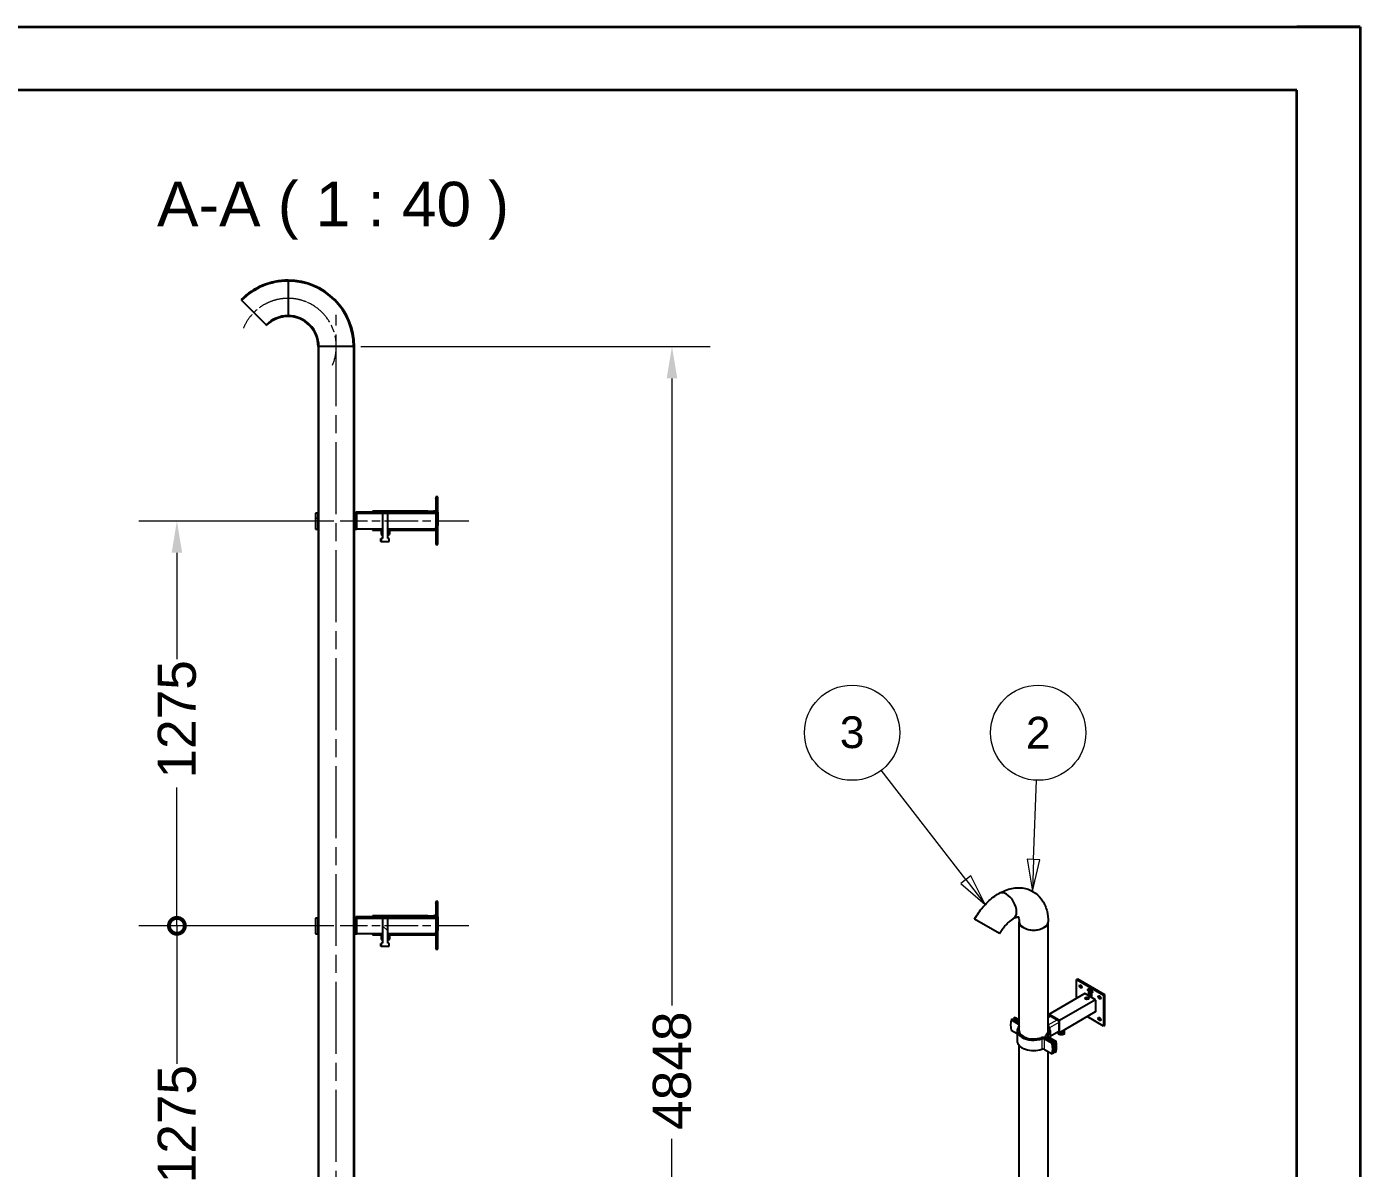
# Model space of a CAD drawing. Header units: millimetres. Extents: x 0 to 8400, y 0 to 11880.
# Drawn here: x 4200 to 8400, y 8284 to 11880 of the extents above; entities that cross this region are included whole.
import ezdxf

# ---------------------------------------------------------------- set-up
doc = ezdxf.new("R2010")
doc.units = ezdxf.units.MM
doc.header["$LTSCALE"] = 40
doc.linetypes.add('CHAIN', pattern=[0.3543, 0.2362, -0.0295, 0.0591, -0.0295])
doc.layers.get('0').update_dxf_attribs({"lineweight": 18})
for name, color, linetype, lineweight in [('Border', 7, 'Continuous', 35), ('Centerline', 7, 'Continuous', 18), ('Dimension', 7, 'Continuous', 18), ('Hatch', 7, 'Continuous', 18), ('Symbol', 7, 'Continuous', 18), ('Visible', 7, 'Continuous', 25), ('Visible Narrow', 7, 'Continuous', 18)]:
    doc.layers.add(name, color=color, linetype=linetype, lineweight=lineweight)
doc.styles.add('Label Text', font='arial.ttf')
doc.styles.add('Note Text', font='arial.ttf')
doc.styles.add('Title', font='arial.ttf')
doc.dimstyles.new('Default - Method 2b', dxfattribs={"dimscale": 40, "dimtxt": 3, "dimasz": 2.5, "dimexe": 3, "dimexo": 0.5, "dimgap": 0.7, "dimtad": 0, "dimtoh": 1, "dimdec": 1, "dimrnd": 1e-08, "dimtxsty": 'Title', "dimcen": 0.09, "dimdle": 10, "dimclrd": 256, "dimclre": 256, "dimclrt": 7, "dimadec": 0, "dimazin": 2, "dimtfac": 0.833333, "dimtdec": 1, "dimtmove": 0, "dimatfit": 3, "dimfxl": 1, "dimtolj": 1, "dimlwd": -1, "dimlwe": -1, "dimarcsym": 0})
pattern_1 = [(45, (0, 0), (-89.8026, 89.8026), [])]
pattern_2 = [(120.0002, (0, 0), (-109.985, -63.5003), [])]
pattern_3 = [(30, (0, 0), (-63.5, 109.9852), [])]
pattern_4 = [(150.0002, (0, 0), (-63.4995, -109.9855), [])]
pattern_5 = [(135.0002, (0, 0), (-89.8022, -89.8029), [])]
pattern_6 = [(60, (0, 0), (-109.9852, 63.5), [])]

# ---------------------------------------------------------------- blocks, each defined once
blk = doc.blocks.new('Borders Bigadan Border')
at = {"layer": 'Border'}
for p, q in [((0, 297), (210, 297)), ((210, 297), (205, 297)), ((210, 297), (210, 0)), ((205, 292), (20, 292)), ((205, 5), (205, 292))]:
    blk.add_line(p, q, dxfattribs=at)
blk = doc.blocks.new('*D28')
at = {"layer": 'Defpoints', "color": 0, "transparency": 16777216}
for p in [(5232.2, 10872.2), (6232.2, 10872.2), (5232.2, 6024.2)]:
    blk.add_point(p, dxfattribs=at)
at = {"layer": 'Dimension', "transparency": 16777216}
for p, q in [((5252.2, 10872.2), (6352.2, 10872.2)), ((6232.2, 10772.2), (6232.2, 8796.3)), ((6232.2, 6124.2), (6232.2, 8376.9)), ((5252.2, 6024.2), (6352.2, 6024.2))]:
    blk.add_line(p, q, dxfattribs=at)
for points in [[(6215.5, 10772.2), (6248.9, 10772.2), (6232.2, 10872.2)], [(6215.5, 6124.2), (6248.9, 6124.2), (6232.2, 6024.2)]]:
    blk.add_solid(points, dxfattribs=at)
at = {"layer": 'Dimension', "color": 7, "transparency": 16777216, "insert": (6293.5, 8404.9), "char_height": 120, "attachment_point": 7, "rotation": 90, "style": 'Title'}
blk.add_mtext('\\A1;4848', dxfattribs=at)
blk = doc.blocks.new('Balloon3')
at = {"layer": 'Symbol'}
for p, q in [((178.93, 229.84), (172.27, 238.44)), ((179.33, 230.14), (178.54, 229.53)), ((180.46, 227.86), (179.33, 230.14)), ((178.54, 229.53), (180.46, 227.86)), ((178.93, 229.84), (180.46, 227.86))]:
    blk.add_line(p, q, dxfattribs=at)
at = {"layer": 'Symbol', "flags": 128}
blk.add_lwpolyline([(178.54, 229.53), (180.46, 227.86), (179.33, 230.14), (178.54, 229.53)], dxfattribs=at)
at = {"layer": 'Symbol'}
blk.add_circle((169.99, 241.4), 3.75, dxfattribs=at)
blk.add_solid([(178.54, 229.53), (180.46, 227.86), (179.33, 230.14), (178.54, 229.53)], dxfattribs=at)
at = {"layer": 'Symbol', "insert": (169.99, 241.42), "char_height": 2.5, "attachment_point": 5, "style": 'Note Text'}
blk.add_mtext('3', dxfattribs=at)
blk = doc.blocks.new('Balloon4')
at = {"layer": 'Symbol'}
for p, q in [((184.28, 231.42), (184.5, 237.66)), ((183.78, 231.44), (184.18, 228.92)), ((184.77, 231.4), (183.78, 231.44)), ((184.28, 231.42), (184.18, 228.92)), ((184.18, 228.92), (184.77, 231.4))]:
    blk.add_line(p, q, dxfattribs=at)
at = {"layer": 'Symbol', "flags": 128}
blk.add_lwpolyline([(183.78, 231.44), (184.18, 228.92), (184.77, 231.4), (183.78, 231.44)], dxfattribs=at)
at = {"layer": 'Symbol'}
blk.add_circle((184.64, 241.4), 3.75, dxfattribs=at)
blk.add_solid([(183.78, 231.44), (184.18, 228.92), (184.77, 231.4), (183.78, 231.44)], dxfattribs=at)
at = {"layer": 'Symbol', "insert": (184.64, 241.4), "char_height": 2.5, "attachment_point": 5, "style": 'Note Text'}
blk.add_mtext('2', dxfattribs=at)
blk = doc.blocks.new('_DotSmall')
at = {"color": 0, "linetype": 'ByBlock', "const_width": 0.5}
blk.add_lwpolyline([(-0.0625, 0, 1), (0.0625, 0, 1)], format="xyb", close=True, dxfattribs=at)
blk = doc.blocks.new('*D39')
at = {"layer": 'Defpoints', "color": 0, "transparency": 16777216}
for p in [(4673.1, 9047.7), (5187.1, 9047.7), (5187.1, 7772.7)]:
    blk.add_point(p, dxfattribs=at)
at = {"layer": 'Dimension', "transparency": 16777216}
for p, q in [((5167.1, 9047.7), (4553.1, 9047.7)), ((4673.1, 9047.7), (4673.1, 8612.6)), ((4673.1, 7772.7), (4673.1, 8208.6)), ((5167.1, 7772.7), (4553.1, 7772.7))]:
    blk.add_line(p, q, dxfattribs=at)
at = {"layer": 'Dimension', "transparency": 16777216, "xscale": 100, "yscale": 100, "zscale": 100}
for p, rotation in [((4673.1, 9047.7), 90), ((4673.1, 7772.7), 270)]:
    blk.add_blockref('_DotSmall', p, dxfattribs=dict(at, rotation=rotation))
at = {"layer": 'Dimension', "color": 7, "transparency": 16777216, "insert": (4734.4, 8236.6), "char_height": 120, "attachment_point": 7, "rotation": 90, "style": 'Title'}
blk.add_mtext('\\A1;1275', dxfattribs=at)
blk = doc.blocks.new('*D40')
at = {"layer": 'Defpoints', "color": 0, "transparency": 16777216}
for p in [(4673.1, 10322.7), (5187.1, 10322.7), (5187.1, 9047.7)]:
    blk.add_point(p, dxfattribs=at)
at = {"layer": 'Dimension', "transparency": 16777216}
for p, q in [((5167.1, 10322.7), (4553.1, 10322.7)), ((4673.1, 10222.7), (4673.1, 9887.6)), ((4673.1, 9047.7), (4673.1, 9483.6)), ((5167.1, 9047.7), (4553.1, 9047.7))]:
    blk.add_line(p, q, dxfattribs=at)
blk.add_solid([(4656.5, 10222.7), (4689.8, 10222.7), (4673.1, 10322.7)], dxfattribs=at)
at = {"layer": 'Dimension', "transparency": 16777216, "xscale": 100, "yscale": 100, "zscale": 100, "rotation": 270}
blk.add_blockref('_DotSmall', (4673.1, 9047.7), dxfattribs=at)
at = {"layer": 'Dimension', "color": 7, "transparency": 16777216, "insert": (4734.4, 9511.6), "char_height": 120, "attachment_point": 7, "rotation": 90, "style": 'Title'}
blk.add_mtext('\\A1;1275', dxfattribs=at)

msp = doc.modelspace()

# ---------------------------------------------------------------- hatches: boundary and pattern name
at = {"layer": 'Hatch'}
h = msp.add_hatch(dxfattribs=at)
h.set_pattern_fill('ANSI31', color=256, scale=1016, angle=-14.99998, style=0)
h.set_pattern_definition(pattern_3)
edge = h.paths.add_edge_path()
edge.add_ellipse((5023.03, 10872.19), major_axis=(-209.15, 0), ratio=1, start_angle=270, end_angle=315)
edge.add_line((4875.14, 11020.08), (4876.98, 11018.24))
edge.add_ellipse((5023.03, 10872.19), major_axis=(146.05, 146.05), ratio=1, start_angle=45, end_angle=90, ccw=False)
edge.add_line((5023.03, 11078.74), (5023.03, 11081.34))
h = msp.add_hatch(dxfattribs=at)
h.set_pattern_fill('ANSI31', color=256, scale=1016, angle=75.00018, style=0)
h.set_pattern_definition(pattern_2)
edge = h.paths.add_edge_path()
edge.add_ellipse((5023.03, 10872.19), major_axis=(0, 209.15), ratio=1, start_angle=270, end_angle=360)
edge.add_line((5023.03, 11081.34), (5023.03, 11078.74))
edge.add_ellipse((5023.03, 10872.19), major_axis=(206.55, 0), ratio=1, start_angle=0, end_angle=90, ccw=False)
edge.add_line((5229.58, 10872.19), (5232.18, 10872.19))
h = msp.add_hatch(dxfattribs=at)
h.set_pattern_fill('ANSI31', color=256, scale=1016, angle=-14.99998, style=0)
h.set_pattern_definition(pattern_3)
edge = h.paths.add_edge_path()
edge.add_ellipse((5023.03, 10872.19), major_axis=(67.07, 67.07), ratio=1, start_angle=45, end_angle=90)
edge.add_line((4955.96, 10939.26), (4954.13, 10941.1))
edge.add_ellipse((5023.03, 10872.19), major_axis=(-97.45, 0), ratio=1, start_angle=270, end_angle=315, ccw=False)
edge.add_line((5023.03, 10969.64), (5023.03, 10967.04))
h = msp.add_hatch(dxfattribs=at)
h.set_pattern_fill('ANSI31', color=256, scale=1016, angle=75.00018, style=0)
h.set_pattern_definition(pattern_2)
edge = h.paths.add_edge_path()
edge.add_ellipse((5023.03, 10872.19), major_axis=(94.85, 0), ratio=1, start_angle=0, end_angle=90)
edge.add_line((5023.03, 10967.04), (5023.03, 10969.64))
edge.add_ellipse((5023.03, 10872.19), major_axis=(0, 97.45), ratio=1, start_angle=270, end_angle=360, ccw=False)
edge.add_line((5120.48, 10872.19), (5117.88, 10872.19))
h = msp.add_hatch(dxfattribs=at)
h.set_pattern_fill('ANSI31', color=256, scale=1016, style=0)
h.set_pattern_definition(pattern_1)
h.paths.add_polyline_path([(5117.88, 10872.19), (5117.88, 10347.19), (5117.88, 10297.19), (5117.88, 9072.19), (5117.88, 9022.19), (5117.88, 7797.19), (5117.88, 7747.19), (5117.88, 6522.19), (5117.88, 6472.19), (5117.88, 6024.19), (5120.48, 6024.19), (5120.48, 10872.19)])
h = msp.add_hatch(dxfattribs=at)
h.set_pattern_fill('ANSI31', color=256, scale=1016, style=0)
h.set_pattern_definition(pattern_1)
h.paths.add_polyline_path([(5232.18, 6024.19), (5232.18, 6472.19), (5232.18, 6522.19), (5232.18, 7747.19), (5232.18, 7797.19), (5232.18, 9022.19), (5232.18, 9072.19), (5232.18, 10297.19), (5232.18, 10347.19), (5232.18, 10872.19), (5229.58, 10872.19), (5229.58, 6024.19)])
h = msp.add_hatch(dxfattribs=at)
h.set_pattern_fill('ANSI31', color=256, scale=1016, angle=-14.99998, style=0)
h.set_pattern_definition(pattern_3)
h.paths.add_polyline_path([(5489.18, 10358.69), (5488.93, 10358.69), (5488.93, 10354.19), (5488.93, 10351.19), (5488.93, 10347.19), (5488.93, 10297.19), (5488.93, 10294.19), (5488.93, 10249.19), (5494.93, 10249.19), (5494.93, 10347.19), (5494.93, 10351.19), (5494.93, 10399.19), (5488.93, 10399.19), (5488.93, 10394.9), (5489.18, 10394.9), (5489.18, 10394.19), (5488.93, 10394.19), (5488.93, 10359.19), (5489.18, 10359.19)])
h = msp.add_hatch(dxfattribs=at)
h.set_pattern_fill('ANSI31', color=256, scale=1016, angle=90.00021, style=0)
h.set_pattern_definition(pattern_5)
h.paths.add_polyline_path([(5117.88, 10347.19), (5109.88, 10347.19), (5109.88, 10297.19), (5117.88, 10297.19)])
h = msp.add_hatch(dxfattribs=at)
h.set_pattern_fill('ANSI31', color=256, scale=1016, angle=90.00021, style=0)
h.set_pattern_definition(pattern_5)
h.paths.add_polyline_path([(5240.18, 10347.19), (5320.93, 10347.19), (5336.93, 10347.19), (5488.93, 10347.19), (5494.93, 10347.19), (5496.18, 10347.19), (5496.18, 10351.19), (5494.93, 10351.19), (5488.93, 10351.19), (5480.93, 10351.19), (5462.93, 10351.19), (5288.93, 10351.19), (5236.18, 10351.19), (5236.18, 10347.19), (5232.18, 10347.19), (5232.18, 10297.19), (5240.18, 10297.19)])
h = msp.add_hatch(dxfattribs=at)
h.set_pattern_fill('ANSI31', color=256, scale=1016, angle=75.00018, style=0)
h.set_pattern_definition(pattern_2)
h.paths.add_polyline_path([(5462.93, 10351.19), (5462.93, 10354.19), (5288.93, 10354.19), (5288.93, 10351.19)])
h = msp.add_hatch(dxfattribs=at)
h.set_pattern_fill('ANSI31', color=256, scale=1016, style=0)
h.set_pattern_definition(pattern_1)
h.paths.add_polyline_path([(5336.93, 10268.19), (5336.93, 10279.69), (5336.93, 10294.19), (5336.93, 10347.19), (5335.93, 10348.19), (5321.93, 10348.19), (5320.93, 10347.19), (5320.93, 10294.19), (5320.93, 10279.69), (5320.93, 10268.19), (5316.93, 10268.19), (5316.93, 10267.39), (5316.02, 10267.39), (5316.02, 10258.52), (5316.93, 10258.19), (5340.93, 10258.19), (5341.84, 10258.52), (5341.84, 10267.39), (5340.93, 10267.39), (5340.93, 10268.19)])
h = msp.add_hatch(dxfattribs=at)
h.set_pattern_fill('ANSI31', color=256, scale=1016, angle=75.00018, style=0)
h.set_pattern_definition(pattern_2)
h.paths.add_polyline_path([(5480.93, 10354.19), (5480.93, 10351.19), (5488.93, 10351.19), (5488.93, 10354.19)])
h = msp.add_hatch(dxfattribs=at)
h.set_pattern_fill('ANSI31', color=256, scale=1016, angle=75.00018, style=0)
h.set_pattern_definition(pattern_2)
h.paths.add_polyline_path([(5288.93, 10294.19), (5316.93, 10294.19), (5319.93, 10294.19), (5319.93, 10297.19), (5288.93, 10297.19)])
h = msp.add_hatch(dxfattribs=at)
h.set_pattern_fill('ANSI31', color=256, scale=1016, angle=105.00025, style=0)
h.set_pattern_definition(pattern_4)
h.paths.add_polyline_path([(5321.93, 10279.69), (5321.93, 10294.19), (5320.93, 10294.19), (5319.93, 10294.19), (5316.93, 10294.19), (5316.09, 10293.88), (5316.09, 10280), (5316.93, 10279.69), (5320.93, 10279.69)])
h = msp.add_hatch(dxfattribs=at)
h.set_pattern_fill('ANSI31', color=256, scale=1016, angle=105.00025, style=0)
h.set_pattern_definition(pattern_4)
h.paths.add_polyline_path([(5335.93, 10294.19), (5335.93, 10279.69), (5336.93, 10279.69), (5340.93, 10279.69), (5341.78, 10280), (5341.78, 10293.88), (5340.93, 10294.19), (5337.93, 10294.19), (5336.93, 10294.19)])
h = msp.add_hatch(dxfattribs=at)
h.set_pattern_fill('ANSI31', color=256, scale=1016, angle=75.00018, style=0)
h.set_pattern_definition(pattern_2)
h.paths.add_polyline_path([(5337.93, 10294.19), (5340.93, 10294.19), (5488.93, 10294.19), (5488.93, 10297.19), (5337.93, 10297.19)])
h = msp.add_hatch(dxfattribs=at)
h.set_pattern_fill('ANSI31', color=256, scale=1016, angle=105.00025, style=0)
h.set_pattern_definition(pattern_4)
h.paths.add_polyline_path([(5489.18, 9083.69), (5488.93, 9083.69), (5488.93, 9079.19), (5488.93, 9076.19), (5488.93, 9072.19), (5488.93, 9022.19), (5488.93, 9019.19), (5488.93, 8974.19), (5494.93, 8974.19), (5494.93, 9072.19), (5494.93, 9076.19), (5494.93, 9124.19), (5488.93, 9124.19), (5488.93, 9119.9), (5489.18, 9119.9), (5489.18, 9119.19), (5488.93, 9119.19), (5488.93, 9084.19), (5489.18, 9084.19)])
h = msp.add_hatch(dxfattribs=at)
h.set_pattern_fill('ANSI31', color=256, scale=1016, angle=14.99998, style=0)
h.set_pattern_definition(pattern_6)
h.paths.add_polyline_path([(5117.88, 9072.19), (5109.88, 9072.19), (5109.88, 9022.19), (5117.88, 9022.19)])
h = msp.add_hatch(dxfattribs=at)
h.set_pattern_fill('ANSI31', color=256, scale=1016, angle=14.99998, style=0)
h.set_pattern_definition(pattern_6)
h.paths.add_polyline_path([(5240.18, 9072.19), (5320.93, 9072.19), (5336.93, 9072.19), (5488.93, 9072.19), (5494.93, 9072.19), (5496.18, 9072.19), (5496.18, 9076.19), (5494.93, 9076.19), (5488.93, 9076.19), (5480.93, 9076.19), (5462.93, 9076.19), (5288.93, 9076.19), (5236.18, 9076.19), (5236.18, 9072.19), (5232.18, 9072.19), (5232.18, 9022.19), (5240.18, 9022.19)])
h = msp.add_hatch(dxfattribs=at)
h.set_pattern_fill('ANSI31', color=256, scale=1016, angle=-14.99998, style=0)
h.set_pattern_definition(pattern_3)
h.paths.add_polyline_path([(5462.93, 9076.19), (5462.93, 9079.19), (5288.93, 9079.19), (5288.93, 9076.19)])
h = msp.add_hatch(dxfattribs=at)
h.set_pattern_fill('ANSI31', color=256, scale=1016, angle=90.00021, style=0)
h.set_pattern_definition(pattern_5)
h.paths.add_polyline_path([(5336.93, 8993.19), (5336.93, 9004.69), (5336.93, 9019.19), (5336.93, 9072.19), (5335.93, 9073.19), (5321.93, 9073.19), (5320.93, 9072.19), (5320.93, 9019.19), (5320.93, 9004.69), (5320.93, 8993.19), (5316.93, 8993.19), (5316.93, 8992.39), (5316.02, 8992.39), (5316.02, 8983.52), (5316.93, 8983.19), (5340.93, 8983.19), (5341.84, 8983.52), (5341.84, 8992.39), (5340.93, 8992.39), (5340.93, 8993.19)])
h = msp.add_hatch(dxfattribs=at)
h.set_pattern_fill('ANSI31', color=256, scale=1016, angle=-14.99998, style=0)
h.set_pattern_definition(pattern_3)
h.paths.add_polyline_path([(5480.93, 9079.19), (5480.93, 9076.19), (5488.93, 9076.19), (5488.93, 9079.19)])
h = msp.add_hatch(dxfattribs=at)
h.set_pattern_fill('ANSI31', color=256, scale=1016, angle=-14.99998, style=0)
h.set_pattern_definition(pattern_3)
h.paths.add_polyline_path([(5288.93, 9019.19), (5316.93, 9019.19), (5319.93, 9019.19), (5319.93, 9022.19), (5288.93, 9022.19)])
h = msp.add_hatch(dxfattribs=at)
h.set_pattern_fill('ANSI31', color=256, scale=1016, style=0)
h.set_pattern_definition(pattern_1)
h.paths.add_polyline_path([(5321.93, 9004.69), (5321.93, 9019.19), (5320.93, 9019.19), (5319.93, 9019.19), (5316.93, 9019.19), (5316.09, 9018.88), (5316.09, 9005), (5316.93, 9004.69), (5320.93, 9004.69)])
h = msp.add_hatch(dxfattribs=at)
h.set_pattern_fill('ANSI31', color=256, scale=1016, style=0)
h.set_pattern_definition(pattern_1)
h.paths.add_polyline_path([(5335.93, 9019.19), (5335.93, 9004.69), (5336.93, 9004.69), (5340.93, 9004.69), (5341.78, 9005), (5341.78, 9018.88), (5340.93, 9019.19), (5337.93, 9019.19), (5336.93, 9019.19)])
h = msp.add_hatch(dxfattribs=at)
h.set_pattern_fill('ANSI31', color=256, scale=1016, angle=-14.99998, style=0)
h.set_pattern_definition(pattern_3)
h.paths.add_polyline_path([(5337.93, 9019.19), (5340.93, 9019.19), (5488.93, 9019.19), (5488.93, 9022.19), (5337.93, 9022.19)])

# ---------------------------------------------------------------- linework, layer by layer
at = {"layer": 'Centerline', "linetype": 'CHAIN', "ltscale": 23.990969}
msp.add_line((5175.03, 5924.19), (5175.03, 10972.19), dxfattribs=at)
at = {"layer": 'Centerline', "linetype": 'CHAIN', "ltscale": 11.264765}
for p, q in [((5592.55, 10322.69), (5187.05, 10322.69)), ((5592.55, 9047.69), (5187.05, 9047.69))]:
    msp.add_line(p, q, dxfattribs=at)
at = {"layer": 'Centerline', "linetype": 'CHAIN', "ltscale": 6.649935}
msp.add_arc((5023.03, 10872.19), 152, 67.38324, 157.61676, dxfattribs=at)
at = {"layer": 'Centerline', "linetype": 'CHAIN', "ltscale": 9.966349}
msp.add_arc((5023.03, 10872.19), 152, 337.38324, 112.61676, dxfattribs=at)
at = {"layer": 'Visible'}
for p, q in [((5023.03, 11081.34), (5023.03, 11078.74)), ((5023.03, 11078.74), (5023.03, 11081.34)), ((5023.03, 11078.74), (5023.03, 10969.64)), ((5023.03, 11078.74), (5023.03, 10969.64)), ((4875.14, 11020.08), (4876.98, 11018.24)), ((4876.98, 11018.24), (4954.13, 10941.1)), ((5023.03, 10969.64), (5023.03, 10967.04)), ((5023.03, 10967.04), (5023.03, 10969.64)), ((4954.13, 10941.1), (4955.96, 10939.26)), ((5117.88, 10872.19), (5117.88, 6024.19)), ((5120.48, 10872.19), (5117.88, 10872.19)), ((5117.88, 10872.19), (5120.48, 10872.19)), ((5120.48, 6024.19), (5120.48, 10872.19)), ((5229.58, 10872.19), (5120.48, 10872.19)), ((5229.58, 10872.19), (5120.48, 10872.19)), ((5232.18, 10872.19), (5229.58, 10872.19)), ((5229.58, 10872.19), (5229.58, 6024.19)), ((5229.58, 10872.19), (5232.18, 10872.19)), ((5232.18, 6024.19), (5232.18, 10872.19)), ((5494.93, 10399.19), (5488.93, 10399.19)), ((5488.93, 10399.19), (5488.93, 10394.9)), ((5488.93, 10394.9), (5489.18, 10394.9)), ((5488.93, 10394.19), (5488.93, 10394.9)), ((5488.93, 10394.19), (5489.18, 10394.19)), ((5488.93, 10394.19), (5488.93, 10359.19)), ((5489.18, 10394.9), (5489.18, 10394.19)), ((5494.93, 10249.19), (5494.93, 10399.19)), ((5117.88, 10347.19), (5109.88, 10347.19)), ((5109.88, 10347.19), (5109.88, 10297.19)), ((5117.88, 10297.19), (5117.88, 10347.19)), ((5232.18, 10347.19), (5232.18, 10297.19)), ((5236.18, 10347.19), (5232.18, 10347.19)), ((5496.18, 10351.19), (5236.18, 10351.19)), ((5236.18, 10351.19), (5236.18, 10347.19)), ((5240.18, 10347.19), (5496.18, 10347.19)), ((5240.18, 10297.19), (5240.18, 10347.19)), ((5462.93, 10354.19), (5288.93, 10354.19)), ((5288.93, 10354.19), (5288.93, 10351.19)), ((5288.93, 10351.19), (5462.93, 10351.19)), ((5321.93, 10348.19), (5320.93, 10347.19)), ((5320.93, 10347.19), (5320.93, 10268.19)), ((5335.93, 10348.19), (5321.93, 10348.19)), ((5336.93, 10347.19), (5335.93, 10348.19)), ((5336.93, 10268.19), (5336.93, 10347.19)), ((5462.93, 10351.19), (5462.93, 10354.19)), ((5462.93, 10354.19), (5480.93, 10354.19)), ((5480.93, 10354.19), (5480.93, 10351.19)), ((5488.93, 10354.19), (5480.93, 10354.19)), ((5480.93, 10351.19), (5488.93, 10351.19)), ((5488.93, 10359.19), (5489.18, 10359.19)), ((5488.93, 10358.69), (5488.93, 10359.19)), ((5489.18, 10358.69), (5488.93, 10358.69)), ((5488.93, 10358.69), (5488.93, 10249.19)), ((5488.93, 10351.19), (5488.93, 10354.19)), ((5489.18, 10359.19), (5489.18, 10358.69)), ((5496.18, 10347.19), (5496.18, 10351.19)), ((5496.18, 10341.69), (5496.18, 10347.19)), ((5496.18, 10313.19), (5496.18, 10341.69)), ((5109.88, 10297.19), (5117.88, 10297.19)), ((5232.18, 10297.19), (5240.18, 10297.19)), ((5240.18, 10298.19), (5320.93, 10298.19)), ((5288.93, 10297.19), (5288.93, 10298.19)), ((5319.93, 10297.19), (5288.93, 10297.19)), ((5288.93, 10297.19), (5288.93, 10294.19)), ((5288.93, 10294.19), (5319.93, 10294.19)), ((5316.93, 10294.19), (5316.09, 10293.88)), ((5316.09, 10293.88), (5316.09, 10280)), ((5321.93, 10294.19), (5316.93, 10294.19)), ((5319.93, 10294.19), (5319.93, 10297.19)), ((5319.93, 10297.19), (5320.93, 10297.19)), ((5321.93, 10279.69), (5321.93, 10294.19)), ((5335.93, 10294.19), (5335.93, 10279.69)), ((5340.93, 10294.19), (5335.93, 10294.19)), ((5336.93, 10298.19), (5481.18, 10298.19)), ((5336.93, 10297.19), (5337.93, 10297.19)), ((5488.93, 10297.19), (5337.93, 10297.19)), ((5337.93, 10297.19), (5337.93, 10294.19)), ((5337.93, 10294.19), (5488.93, 10294.19)), ((5341.78, 10293.88), (5340.93, 10294.19)), ((5341.78, 10280), (5341.78, 10293.88)), ((5342.62, 10293.52), (5342.62, 10280.37)), ((5488.93, 10294.19), (5488.93, 10297.19)), ((5315.22, 10267.39), (5316.02, 10267.39)), ((5315.22, 10258.87), (5315.22, 10267.39)), ((5316.93, 10267.39), (5316.02, 10267.39)), ((5316.02, 10267.39), (5316.02, 10258.52)), ((5316.02, 10258.52), (5316.93, 10258.19)), ((5316.09, 10280), (5316.93, 10279.69)), ((5316.93, 10279.69), (5321.93, 10279.69)), ((5320.93, 10268.19), (5316.93, 10268.19)), ((5316.93, 10268.19), (5316.93, 10267.39)), ((5316.93, 10258.19), (5340.93, 10258.19)), ((5335.93, 10279.69), (5340.93, 10279.69)), ((5340.93, 10268.19), (5336.93, 10268.19)), ((5340.93, 10279.69), (5341.78, 10280)), ((5340.93, 10267.39), (5340.93, 10268.19)), ((5341.84, 10267.39), (5340.93, 10267.39)), ((5340.93, 10258.19), (5341.84, 10258.52)), ((5341.84, 10258.52), (5341.84, 10267.39)), ((5488.93, 10249.19), (5494.93, 10249.19)), ((5494.93, 9124.19), (5488.93, 9124.19)), ((5488.93, 9124.19), (5488.93, 9119.9)), ((5488.93, 9119.9), (5489.18, 9119.9)), ((5488.93, 9119.19), (5488.93, 9119.9)), ((5488.93, 9119.19), (5489.18, 9119.19)), ((5488.93, 9119.19), (5488.93, 9084.19)), ((5489.18, 9119.9), (5489.18, 9119.19)), ((5494.93, 8974.19), (5494.93, 9124.19)), ((5117.88, 9072.19), (5109.88, 9072.19)), ((5109.88, 9072.19), (5109.88, 9022.19)), ((5117.88, 9022.19), (5117.88, 9072.19)), ((5232.18, 9072.19), (5232.18, 9022.19)), ((5236.18, 9072.19), (5232.18, 9072.19)), ((5496.18, 9076.19), (5236.18, 9076.19)), ((5236.18, 9076.19), (5236.18, 9072.19)), ((5240.18, 9072.19), (5496.18, 9072.19)), ((5240.18, 9022.19), (5240.18, 9072.19)), ((5462.93, 9079.19), (5288.93, 9079.19)), ((5288.93, 9079.19), (5288.93, 9076.19)), ((5288.93, 9076.19), (5462.93, 9076.19)), ((5321.93, 9073.19), (5320.93, 9072.19)), ((5320.93, 9072.19), (5320.93, 8993.19)), ((5335.93, 9073.19), (5321.93, 9073.19)), ((5336.93, 9072.19), (5335.93, 9073.19)), ((5336.93, 8993.19), (5336.93, 9072.19)), ((5462.93, 9076.19), (5462.93, 9079.19)), ((5462.93, 9079.19), (5480.93, 9079.19)), ((5480.93, 9079.19), (5480.93, 9076.19)), ((5488.93, 9079.19), (5480.93, 9079.19)), ((5480.93, 9076.19), (5488.93, 9076.19)), ((5488.93, 9084.19), (5489.18, 9084.19)), ((5488.93, 9083.69), (5488.93, 9084.19)), ((5489.18, 9083.69), (5488.93, 9083.69)), ((5488.93, 9083.69), (5488.93, 8974.19)), ((5488.93, 9076.19), (5488.93, 9079.19)), ((5489.18, 9084.19), (5489.18, 9083.69)), ((5496.18, 9072.19), (5496.18, 9076.19)), ((5496.18, 9066.69), (5496.18, 9072.19)), ((5496.18, 9038.19), (5496.18, 9066.69)), ((7264.05, 9023.3), (7184.86, 9069.02)), ((7325.52, 8717.77), (7325.52, 9060.7)), ((7416.96, 8717.77), (7416.96, 9060.7)), ((5109.88, 9022.19), (5117.88, 9022.19)), ((5232.18, 9022.19), (5240.18, 9022.19)), ((5240.18, 9023.19), (5320.93, 9023.19)), ((5288.93, 9022.19), (5288.93, 9023.19)), ((5319.93, 9022.19), (5288.93, 9022.19)), ((5288.93, 9022.19), (5288.93, 9019.19)), ((5288.93, 9019.19), (5319.93, 9019.19)), ((5315.22, 8992.39), (5316.02, 8992.39)), ((5315.22, 8983.87), (5315.22, 8992.39)), ((5316.93, 8992.39), (5316.02, 8992.39)), ((5316.02, 8992.39), (5316.02, 8983.52)), ((5316.93, 9019.19), (5316.09, 9018.88)), ((5316.09, 9018.88), (5316.09, 9005)), ((5316.09, 9005), (5316.93, 9004.69)), ((5321.93, 9019.19), (5316.93, 9019.19)), ((5316.93, 9004.69), (5321.93, 9004.69)), ((5320.93, 8993.19), (5316.93, 8993.19)), ((5316.93, 8993.19), (5316.93, 8992.39)), ((5319.93, 9019.19), (5319.93, 9022.19)), ((5319.93, 9022.19), (5320.93, 9022.19)), ((5321.93, 9004.69), (5321.93, 9019.19)), ((5335.93, 9019.19), (5335.93, 9004.69)), ((5340.93, 9019.19), (5335.93, 9019.19)), ((5335.93, 9004.69), (5340.93, 9004.69)), ((5336.93, 9023.19), (5481.18, 9023.19)), ((5336.93, 9022.19), (5337.93, 9022.19)), ((5340.93, 8993.19), (5336.93, 8993.19)), ((5488.93, 9022.19), (5337.93, 9022.19)), ((5337.93, 9022.19), (5337.93, 9019.19)), ((5337.93, 9019.19), (5488.93, 9019.19)), ((5341.78, 9018.88), (5340.93, 9019.19)), ((5340.93, 9004.69), (5341.78, 9005)), ((5340.93, 8992.39), (5340.93, 8993.19)), ((5341.84, 8992.39), (5340.93, 8992.39)), ((5341.78, 9005), (5341.78, 9018.88)), ((5341.84, 8983.52), (5341.84, 8992.39)), ((5342.62, 9018.52), (5342.62, 9005.37)), ((5488.93, 9019.19), (5488.93, 9022.19)), ((5316.02, 8983.52), (5316.93, 8983.19)), ((5316.93, 8983.19), (5340.93, 8983.19)), ((5340.93, 8983.19), (5341.84, 8983.52)), ((5488.93, 8974.19), (5494.93, 8974.19)), ((7509.77, 8880.71), (7506.38, 8878.75)), ((7506.38, 8878.75), (7591.23, 8829.76)), ((7506.38, 8819.2), (7506.38, 8878.75)), ((7509.77, 8880.71), (7594.62, 8831.72)), ((7532.16, 8834.09), (7419.03, 8768.77)), ((7532.96, 8834.01), (7564.64, 8815.72)), ((7540.2, 8846.49), (7548.8, 8851.46)), ((7544.56, 8843.97), (7540.2, 8846.49)), ((7544.7, 8844.05), (7540.34, 8846.57)), ((7548.8, 8850.99), (7540.88, 8846.42)), ((7540.88, 8846.42), (7544.84, 8844.14)), ((7544.56, 8843.97), (7544.7, 8844.05)), ((7544.56, 8830.25), (7544.56, 8843.97)), ((7544.56, 8830.25), (7544.7, 8830.34)), ((7553.05, 8825.36), (7544.56, 8830.25)), ((7544.7, 8830.34), (7544.7, 8844.05)), ((7553.05, 8825.52), (7544.7, 8830.34)), ((7544.84, 8844.14), (7544.84, 8830.42)), ((7544.84, 8830.42), (7552.76, 8825.85)), ((7545.87, 8848.49), (7546.4, 8848.19)), ((7545.87, 8845.64), (7545.87, 8848.49)), ((7546.01, 8845.72), (7546.01, 8848.41)), ((7546.4, 8848.19), (7546.4, 8845.33)), ((7547.96, 8843.4), (7548.1, 8843.48)), ((7548.21, 8847.14), (7548.74, 8846.84)), ((7548.21, 8844.27), (7548.21, 8847.14)), ((7548.35, 8844.35), (7548.35, 8847.06)), ((7548.74, 8846.84), (7548.74, 8843.98)), ((7548.8, 8851.46), (7557.41, 8836.56)), ((7548.8, 8850.99), (7548.95, 8851.08)), ((7556.72, 8837.28), (7548.8, 8850.99)), ((7556.87, 8837.36), (7548.95, 8851.08)), ((7549.49, 8846.4), (7550.48, 8845.83)), ((7549.49, 8841.83), (7549.49, 8846.4)), ((7549.49, 8841.83), (7549.63, 8841.91)), ((7550.02, 8841.52), (7549.49, 8841.83)), ((7549.63, 8841.91), (7549.63, 8846.32)), ((7550.02, 8841.69), (7549.63, 8841.91)), ((7550.02, 8845.57), (7550.16, 8845.65)), ((7550.45, 8845.32), (7550.02, 8845.57)), ((7550.02, 8845.57), (7550.02, 8843.75)), ((7550.02, 8843.75), (7550.37, 8843.54)), ((7550.02, 8843.23), (7550.16, 8843.31)), ((7550.02, 8843.23), (7550.02, 8841.52)), ((7550.46, 8842.97), (7550.02, 8843.23)), ((7550.59, 8845.4), (7550.16, 8845.65)), ((7550.6, 8843.05), (7550.16, 8843.31)), ((7551.21, 8843.32), (7551.35, 8843.4)), ((7551.22, 8843.33), (7551.36, 8843.41)), ((7552.76, 8825.85), (7552.76, 8839.56)), ((7552.76, 8839.56), (7556.72, 8837.28)), ((7552.76, 8825.85), (7552.91, 8825.93)), ((7552.91, 8825.93), (7552.91, 8839.48)), ((7553.05, 8839.07), (7553.19, 8839.15)), ((7553.05, 8839.07), (7553.05, 8825.36)), ((7557.41, 8836.56), (7553.05, 8839.07)), ((7557.27, 8836.8), (7553.19, 8839.15)), ((7556.72, 8837.28), (7556.87, 8837.36)), ((7594.62, 8831.72), (7591.23, 8829.76)), ((7591.23, 8829.76), (7591.23, 8731.79)), ((7594.62, 8831.72), (7594.62, 8733.74)), ((7565.77, 8813.76), (7565.77, 8777.18)), ((7304.84, 8754.15), (7300.32, 8751.54)), ((7325.05, 8737.25), (7300.32, 8751.54)), ((7304.84, 8754.15), (7325.52, 8742.21)), ((7312.76, 8758.72), (7308.23, 8756.11)), ((7325.52, 8746.13), (7308.23, 8756.11)), ((7312.76, 8758.72), (7325.52, 8751.36)), ((7423.82, 8764.42), (7416.96, 8760.46)), ((7418.7, 8768.04), (7418.7, 8761.46)), ((7451.51, 8750.4), (7419.83, 8768.69)), ((7420.39, 8766.4), (7450.94, 8748.77)), ((7420.39, 8762.44), (7420.39, 8766.4)), ((7450.94, 8748.77), (7450.94, 8713.5)), ((7565.44, 8776.45), (7452.31, 8711.13)), ((7452.64, 8711.86), (7452.64, 8748.44)), ((7591.23, 8731.79), (7539.66, 8761.56)), ((7300.32, 8718.88), (7319.12, 8708.02)), ((7319.12, 8717.77), (7319.12, 8685.11)), ((7408.62, 8694.23), (7434.24, 8679.44)), ((7408.73, 8700.76), (7408.73, 8694.16)), ((7437.63, 8681.4), (7412.02, 8696.19)), ((7416.96, 8731.32), (7418.55, 8730.39)), ((7417.42, 8698.3), (7442.16, 8684.01)), ((7423.36, 8717.77), (7423.36, 8694.87)), ((7450.94, 8714.48), (7423.36, 8698.55)), ((7448.39, 8713.01), (7451.51, 8711.21)), ((7449.32, 8712.47), (7449.4, 8712.09)), ((7449.4, 8706.52), (7449.4, 8712.09)), ((7449.4, 8712.09), (7450.41, 8711.84)), ((7450.94, 8713.5), (7450.09, 8713.99)), ((7452.59, 8711.3), (7454.49, 8710.82)), ((7454.49, 8710.82), (7459.58, 8709.56)), ((7459.58, 8709.56), (7464.02, 8711.47)), ((7459.58, 8703.99), (7459.58, 8709.56)), ((7464.02, 8711.47), (7468.47, 8713.38)), ((7464.69, 8716.44), (7464.69, 8718.28)), ((7467.56, 8717.88), (7467.19, 8719.72)), ((7467.89, 8715.91), (7467.89, 8716.44)), ((7468.47, 8713.38), (7467.89, 8716.23)), ((7468.47, 8707.81), (7468.47, 8713.38)), ((7594.62, 8733.74), (7591.23, 8731.79)), ((7325.52, 7884.95), (7325.52, 8670.67)), ((7429.71, 8676.83), (7404.97, 8691.11)), ((7404.97, 8658.45), (7429.71, 8644.17)), ((7429.71, 8676.83), (7434.24, 8679.44)), ((7437.63, 8681.4), (7442.16, 8684.01)), ((7416.96, 7884.95), (7416.96, 8651.53)), ((7434.24, 8646.78), (7429.71, 8644.17)), ((7434.89, 8650.33), (7437.63, 8648.74)), ((7442.16, 8651.35), (7437.63, 8648.74))]:
    msp.add_line(p, q, dxfattribs=at)
for centre, radius, start, end in [((5023.03, 10872.19), 209.15, 90, 135), ((5023.03, 10872.19), 206.55, 90, 135), ((5023.03, 10872.19), 209.15, 0, 90), ((5023.03, 10872.19), 206.55, 0, 90), ((5023.03, 10872.19), 97.45, 90, 135), ((5023.03, 10872.19), 94.85, 90, 135), ((5023.03, 10872.19), 97.45, 0, 90), ((5023.03, 10872.19), 94.85, 0, 90), ((5481.18, 10313.19), 15, 270, 301.14724), ((5481.18, 10313.19), 15, 336.52573, 0), ((5481.18, 9038.19), 15, 336.52573, 0), ((5481.18, 9038.19), 15, 270, 301.14724)]:
    msp.add_arc(centre, radius, start, end, dxfattribs=at)
for centre, major_axis, start_param, end_param in [((7285.25, 9110.35), (-22.86, 39.59), 3.1415927, 6.2831853), ((7285.25, 9110.35), (-22.86, 39.59), 3.1415927, 6.2831853), ((7371.24, 9060.7), (-45.72, 0), 0, 3.1415927), ((7371.24, 9060.7), (45.72, 0), 3.1415927, 6.2831853), ((7522.5, 8858.67), (2.8, -4.85), 3.7927301, 5.6320478), ((7532.96, 8832.7), (-0.8, 1.39), 5.4977871, 6.2831853), ((7539.19, 8817.35), (7.2, 0), 0.2379411, 2.9036515), ((7581.9, 8824.38), (2.8, -4.85), 3.7927301, 5.6320478), ((7564.64, 8814.41), (0.8, -1.39), 0.7853982, 2.3561945), ((7365.01, 8697.85), (46.83, -81.11), 3.7117883, 4.1421933), ((7372.93, 8702.42), (46.83, -81.11), 3.7117883, 3.7639754), ((7320.53, 8734.64), (-6.4, 0), 3.8187979, 3.9269908), ((7419.83, 8767.38), (-0.8, 1.39), 5.4977871, 7.0685835), ((7451.51, 8749.1), (-0.8, 1.39), 3.9269908, 5.4977871), ((7564.64, 8777.84), (0.8, -1.39), 0, 0.7853982), ((7581.9, 8755.79), (2.8, -4.85), 3.7927301, 5.6320478), ((7371.24, 8717.77), (-52.12, 0), 5.7824014, 8.3766266), ((7371.24, 8717.77), (-45.72, 0), 0, 2.1149288), ((7400.7, 8689.66), (11.2, 0), 0.7853982, 2.1149288), ((7419.93, 8700.76), (-11.2, 0), 5.7390528, 7.0685835), ((7371.24, 8717.77), (45.72, 0), 5.7390528, 6.2831853), ((7421.94, 8700.91), (-6.4, 0), 5.7605404, 7.0685835), ((7371.24, 8717.77), (52.12, 0), 5.7605404, 6.7159644), ((7415.44, 8728.6), (-3.8, 6.58), 4.2286917, 5.2117016), ((7451.51, 8712.52), (0.8, -1.39), 5.4977871, 7.0685835), ((7458.29, 8715.91), (9.6, 0), 4.0968419, 4.3047632), ((7458.29, 8716.44), (9.6, 0), 4.1649319, 6.8306423), ((7458.29, 8715.91), (9.6, 0), 4.3047632, 5.3519608), ((7458.29, 8716.44), (6.4, 0), 4.2883579, 6.2831853), ((7458.29, 8715.91), (9.6, 0), 5.3519608, 6.2831853), ((7371.24, 8685.11), (-52.12, 0), 0, 2.0934413), ((7400.45, 8688.5), (-6.4, 0), 3.9269908, 5.2350339), ((7400.45, 8655.84), (6.4, 0), 0.7853982, 2.0934413), ((7365.01, 8697.85), (-46.83, 81.11), 3.7117883, 4.1421933), ((7369.54, 8700.46), (46.83, -81.11), 0.5701957, 1.0006007), ((7372.93, 8702.42), (-46.83, 81.11), 3.7117883, 4.1421933), ((7377.46, 8705.04), (46.83, -81.11), 0.5701957, 1.0006007)]:
    msp.add_ellipse(centre, major_axis=major_axis, ratio=0.5773503, start_param=start_param, end_param=end_param, dxfattribs=at)
for centre, major_axis in [((7519.11, 8856.71), (-2.8, 4.85)), ((7539.19, 8819.31), (7.2, 0)), ((7578.5, 8822.42), (-2.8, 4.85)), ((7578.5, 8753.83), (-2.8, 4.85))]:
    msp.add_ellipse(centre, major_axis=major_axis, ratio=0.5773503, dxfattribs=at)
for points, weights in [([(5342.62, 10293.52), (5342.18, 10293.74), (5341.78, 10293.88)], [1.15554960661, 1.14219616442, 1.12028299319]), ([(5316.02, 10258.52), (5315.64, 10258.66), (5315.22, 10258.87)], [1.02990731041, 1.02822168758, 1.01981541865]), ([(5341.78, 10280), (5342.18, 10280.15), (5342.62, 10280.37)], [1.12028299319, 1.14219616442, 1.15554960661]), ([(5342.62, 9018.52), (5342.18, 9018.74), (5341.78, 9018.88)], [1.15554960661, 1.14219616442, 1.12028299319]), ([(5341.78, 9005), (5342.18, 9005.15), (5342.62, 9005.37)], [1.12028299319, 1.14219616442, 1.15554960661]), ([(5316.02, 8983.52), (5315.64, 8983.66), (5315.22, 8983.87)], [1.02990731041, 1.02822168758, 1.01981541865]), ([(7448.76, 8709.26), (7448.46, 8710.73), (7448.12, 8712.85)], [1, 1.04782776865, 1.0202355249]), ([(7449.4, 8706.52), (7449.06, 8707.79), (7448.76, 8709.26)], [1.01981541865, 1.04818815859, 1]), ([(7454.49, 8704.81), (7452.13, 8705.4), (7449.4, 8706.52)], [1, 1.04818815859, 1.01981541865]), ([(7459.58, 8703.99), (7456.85, 8704.23), (7454.49, 8704.81)], [1.01981541865, 1.04818815859, 1]), ([(7464.02, 8705.46), (7461.96, 8704.57), (7459.58, 8703.99)], [1, 1.04818815859, 1.01981541865]), ([(7468.47, 8707.81), (7466.09, 8706.34), (7464.02, 8705.46)], [1.01981541865, 1.04818815859, 1])]:
    msp.add_rational_spline(points, weights, degree=2, dxfattribs=at)
for points, degree, knots in [([(7262.39, 9149.94), (7274.99, 9157.21), (7288.44, 9162.75), (7316.64, 9168.45), (7331.48, 9168.69), (7357.14, 9162.41), (7367.99, 9157.38), (7386.23, 9143.8), (7393.71, 9135.5), (7406.14, 9116.04), (7410.59, 9104.69), (7415.85, 9082.49), (7416.96, 9071.64), (7416.96, 9060.7)], 3, [3.1415927, 3.1415927, 3.1415927, 3.1415927, 3.4557519, 3.4557519, 3.7602788, 3.7602788, 3.9944024, 3.9944024, 4.2182712, 4.2182712, 4.4761499, 4.4761499, 4.712389, 4.712389, 4.712389, 4.712389]), ([(7184.86, 9069.02), (7188.73, 9075.73), (7192.91, 9082.27), (7201.82, 9094.88), (7206.54, 9100.96), (7216.49, 9112.55), (7221.7, 9118.07), (7232.59, 9128.43), (7238.25, 9133.29), (7250.01, 9142.22), (7256.09, 9146.3), (7262.39, 9149.94)], 3, [3.14159265, 3.14159265, 3.14159265, 3.14159265, 3.29867229, 3.29867229, 3.45575192, 3.45575192, 3.61283155, 3.61283155, 3.76991118, 3.76991118, 3.92699082, 3.92699082, 3.92699082, 3.92699082]), ([(7308.11, 9070.75), (7312.19, 9073.1), (7315.78, 9074.6), (7321.15, 9076.2), (7322.94, 9076.35), (7324.14, 9076.34), (7324.31, 9076.31), (7324.31, 9076.31)], 3, [3.14159265, 3.14159265, 3.14159265, 3.14159265, 3.37810026, 3.37810026, 3.60907314, 3.60907314, 3.72110845, 3.72110845, 3.72110845, 3.72110845]), ([(7322.92, 9076.31), (7323.43, 9075.26), (7324.12, 9073.39), (7325.16, 9068.08), (7325.52, 9064.69), (7325.52, 9060.7)], 3, [4.30490396, 4.30490396, 4.30490396, 4.30490396, 4.51184428, 4.51184428, 4.71238898, 4.71238898, 4.71238898, 4.71238898]), ([(7264.05, 9023.3), (7266.54, 9027.62), (7269.23, 9031.82), (7274.89, 9039.84), (7277.87, 9043.66), (7283.97, 9050.77), (7287.09, 9054.07), (7293.34, 9060.01), (7296.45, 9062.67), (7302.49, 9067.25), (7305.4, 9069.19), (7308.11, 9070.75)], 3, [3.14159265, 3.14159265, 3.14159265, 3.14159265, 3.29867229, 3.29867229, 3.45575192, 3.45575192, 3.61283155, 3.61283155, 3.76991118, 3.76991118, 3.92699082, 3.92699082, 3.92699082, 3.92699082]), ([(7548.44, 8842.86), (7548.27, 8842.79), (7547.81, 8842.87), (7547.44, 8843.08)], 2, [0.1592125, 0.1592125, 0.1592125, 1, 2, 2, 2]), ([(7551.72, 8842.81), (7551.54, 8842.74), (7551.03, 8842.81), (7550.6, 8843.05)], 2, [0.1678896, 0.1678896, 0.1678896, 1, 2, 2, 2])]:
    msp.add_open_spline(points, degree=degree, knots=knots, dxfattribs=at)
for points in [[(7546.25, 8844.03), (7546.04, 8844.38), (7545.87, 8845.15), (7545.87, 8845.64)], [(7546.39, 8844.11), (7546.18, 8844.46), (7546.01, 8845.23), (7546.01, 8845.72)], [(7547.3, 8843), (7546.95, 8843.2), (7546.43, 8843.71), (7546.25, 8844.03)], [(7547.44, 8843.08), (7547.09, 8843.28), (7546.57, 8843.79), (7546.39, 8844.11)], [(7546.4, 8845.33), (7546.4, 8845.01), (7546.47, 8844.54), (7546.57, 8844.31)], [(7546.57, 8844.31), (7546.67, 8844.07), (7547.04, 8843.67), (7547.3, 8843.51)], [(7547.3, 8843.51), (7547.55, 8843.37), (7547.93, 8843.34), (7548.04, 8843.46)], [(7548.36, 8842.81), (7548.17, 8842.7), (7547.67, 8842.78), (7547.3, 8843)], [(7548.04, 8843.46), (7548.14, 8843.58), (7548.21, 8843.96), (7548.21, 8844.27)], [(7548.1, 8843.48), (7548.15, 8843.5), (7548.18, 8843.54)], [(7548.18, 8843.54), (7548.28, 8843.66), (7548.35, 8844.05), (7548.35, 8844.35)], [(7548.74, 8843.98), (7548.74, 8843.5), (7548.57, 8842.92), (7548.36, 8842.81)], [(7550.37, 8843.54), (7550.7, 8843.35), (7551.09, 8843.25), (7551.22, 8843.33)], [(7551.16, 8844.74), (7551.03, 8844.91), (7550.7, 8845.18), (7550.45, 8845.32)], [(7551.65, 8842.76), (7551.44, 8842.65), (7550.89, 8842.73), (7550.46, 8842.97)], [(7550.48, 8845.83), (7550.84, 8845.62), (7551.33, 8845.2), (7551.52, 8844.94)], [(7551.3, 8844.82), (7551.17, 8844.99), (7550.84, 8845.26), (7550.59, 8845.4)], [(7551.44, 8843.88), (7551.44, 8844.11), (7551.3, 8844.54), (7551.16, 8844.74)], [(7551.22, 8843.33), (7551.34, 8843.4), (7551.44, 8843.66), (7551.44, 8843.88)], [(7551.58, 8843.96), (7551.58, 8844.19), (7551.44, 8844.62), (7551.3, 8844.82)], [(7551.35, 8843.4), (7551.35, 8843.41), (7551.36, 8843.41)], [(7551.36, 8843.41), (7551.48, 8843.48), (7551.58, 8843.74), (7551.58, 8843.96)], [(7551.52, 8844.94), (7551.74, 8844.64), (7551.99, 8843.96), (7551.99, 8843.58)], [(7551.99, 8843.58), (7551.99, 8843.28), (7551.81, 8842.85), (7551.65, 8842.76)]]:
    msp.add_open_spline(points, degree=2, dxfattribs=at)
at = {"layer": 'Visible Narrow'}
for p, q in [((7532.96, 8834.01), (7419.83, 8768.69)), ((7545.87, 8845.64), (7546.01, 8845.72)), ((7546.25, 8844.03), (7546.39, 8844.11)), ((7547.3, 8843), (7547.44, 8843.08)), ((7548.04, 8843.46), (7548.18, 8843.54)), ((7548.21, 8844.27), (7548.35, 8844.35)), ((7548.36, 8842.81), (7548.39, 8842.83)), ((7550.45, 8845.32), (7550.59, 8845.4)), ((7550.46, 8842.97), (7550.6, 8843.05)), ((7551.16, 8844.74), (7551.3, 8844.82)), ((7551.44, 8843.88), (7551.58, 8843.96)), ((7551.65, 8842.76), (7551.66, 8842.77)), ((7564.64, 8815.72), (7451.51, 8750.4)), ((7565.77, 8813.76), (7452.64, 8748.44)), ((7325.05, 8737.25), (7325.05, 8731.72)), ((7426.05, 8763.14), (7416.96, 8757.89)), ((7416.96, 8735.68), (7445.28, 8752.03)), ((7450.94, 8742.89), (7421.44, 8725.86)), ((7565.77, 8777.18), (7452.64, 8711.86)), ((7412.02, 8692.27), (7412.02, 8696.19)), ((7416.4, 8699.06), (7416.4, 8702.75)), ((7397.25, 8691.7), (7397.25, 8659.04)), ((7404.97, 8658.45), (7404.97, 8691.11))]:
    msp.add_line(p, q, dxfattribs=at)

# ---------------------------------------------------------------- block references
at = {"xscale": 40, "yscale": 40, "zscale": 40}
msp.add_blockref('Borders Bigadan Border', (0, 0), dxfattribs=at)
at = {"layer": 'Symbol', "xscale": 40, "yscale": 40, "zscale": 40}
for name in ['Balloon3', 'Balloon4']:
    msp.add_blockref(name, (0, 0), dxfattribs=at)

# ---------------------------------------------------------------- texts
at = {"layer": 'Symbol', "insert": (4610.54, 11209.23), "char_height": 140, "attachment_point": 7, "style": 'Label Text'}
msp.add_mtext('A-A ( 1 : 40 )', dxfattribs=at)

# ---------------------------------------------------------------- dimensions: what is measured, and where the dimension line sits
at = {"layer": 'Dimension'}
for base, p1, p2, override, picture, middle in [((6232.18, 10872.19), (5232.18, 6024.19), (5232.18, 10872.19), {"dimgap": 0.7, "dimtoh": 0, "dimdec": 1, "dimtol": 0, "dimlim": 0, "dimtp": 0, "dimtm": 0, "dimtdec": 1, "dimtofl": 0, "dimatfit": 1}, '*D28', (6232.18, 8586.59)), ((4673.12, 10322.69), (5187.05, 9047.69), (5187.05, 10322.69), {"dimgap": 0.7, "dimtoh": 0, "dimdec": 1, "dimblk1": 'DotSmall', "dimsah": 1, "dimdle": 0, "dimtol": 0, "dimlim": 0, "dimtp": 0, "dimtm": 0, "dimtdec": 1, "dimtofl": 0, "dimatfit": 1}, '*D40', (4673.12, 9685.59)), ((4673.12, 9047.69), (5187.05, 7772.69), (5187.05, 9047.69), {"dimgap": 0.7, "dimtoh": 0, "dimdec": 1, "dimblk1": 'DotSmall', "dimblk2": 'DotSmall', "dimsah": 1, "dimdle": 0, "dimtol": 0, "dimlim": 0, "dimtp": 0, "dimtm": 0, "dimtdec": 1, "dimtofl": 0, "dimatfit": 1}, '*D39', (4673.12, 8410.59))]:
    dim = msp.add_linear_dim(base=base, p1=p1, p2=p2, angle=90, dimstyle='Default - Method 2b', override=override, dxfattribs=at)
    dim.commit()
    dim.dimension.update_dxf_attribs({"geometry": picture, "text_midpoint": middle, "dimtype": 160})

doc.saveas('drawing.dxf')
